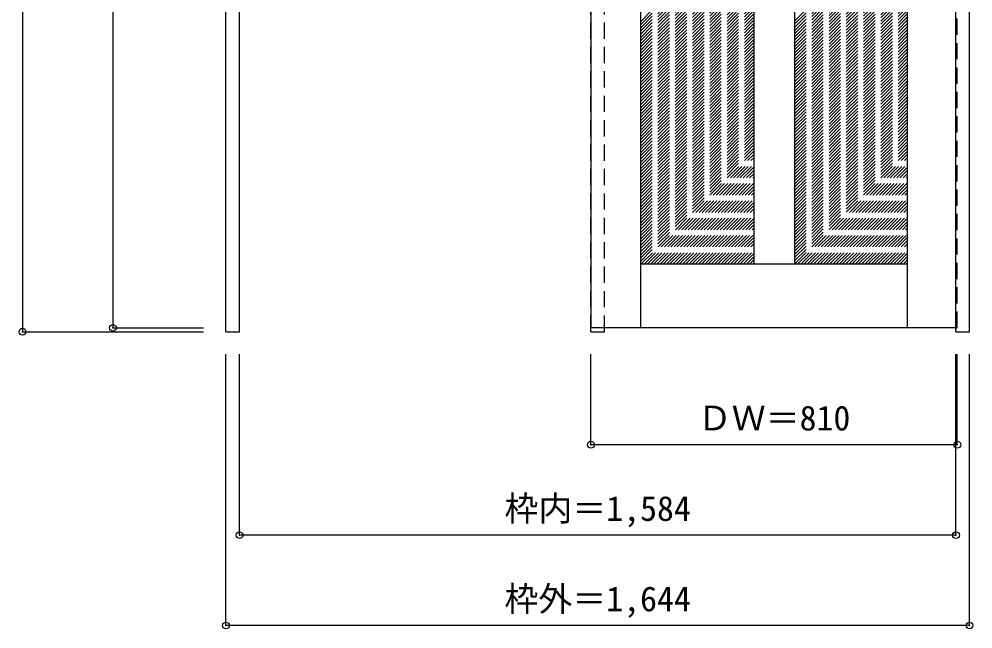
# Model space of a CAD drawing. Units: millimetres, scale not verified. Extents: x -1678 to 518, y -1586 to 1114.
# Drawn here: x -1591 to 518, y -1586 to -237 of the extents above; entities that cross this region are included whole.
import ezdxf
from ezdxf.enums import TextEntityAlignment as Align

# ---------------------------------------------------------------- set-up
doc = ezdxf.new("R2010")
doc.units = ezdxf.units.MM
doc.header["$LTSCALE"] = 30
doc.header["$PDMODE"] = 32
doc.header["$PDSIZE"] = 15
doc.linetypes.add('DASHED1', pattern=[1.8, 1.2, -0.6])
doc.layers.add('0-0', color=4, linetype='DASHED1')
doc.layers.add('0-1_寸法', color=7, linetype='Continuous')
doc.styles.add('ＭＳ ゴシック', font='')
doc.styles.get('ＭＳ ゴシック').set_extended_font_data('MS Gothic')

msp = doc.modelspace()

# ---------------------------------------------------------------- linework, layer by layer
at = {"layer": '0-0', "color": 3, "linetype": 'Continuous'}
for p, q in [((-1133.58, -928.29), (-1133.58, 1106.71)), ((510.42, -928.29), (510.42, 1106.71)), ((480.42, -928.29), (480.42, 1076.71)), ((-326.58, 1063.21), (-326.58, -919.79)), ((-216.58, -920.01), (-216.58, 1062.99)), ((373.42, -920.01), (373.42, 1062.99)), ((33.42, 927.99), (33.42, -779.01)), ((123.42, 927.99), (123.42, -779.01)), ((373.42, -779.01), (-216.58, -779.01)), ((480.42, -919.79), (-326.58, -919.79)), ((480.42, -928.29), (510.42, -928.29))]:
    msp.add_line(p, q, dxfattribs=at)
at = {"layer": '0-0'}
for p, q in [((-326.58, -928.29), (-326.58, 1076.71)), ((-296.58, -928.29), (-296.58, 1076.71)), ((-216.58, -241.82), (33.42, 8.18)), ((-216.58, -248.89), (33.42, 1.11)), ((123.42, -241.23), (373.42, 8.77)), ((123.42, -248.3), (373.42, 1.7)), ((-216.58, -255.96), (33.42, -5.96)), ((-216.58, -263.03), (33.42, -13.03)), ((-216.58, -270.1), (33.42, -20.1)), ((123.42, -255.37), (373.42, -5.37)), ((123.42, -262.44), (373.42, -12.44)), ((123.42, -269.51), (373.42, -19.51)), ((-216.58, -277.17), (33.42, -27.17)), ((-216.58, -284.25), (33.42, -34.25)), ((-216.58, -291.32), (33.42, -41.32)), ((123.42, -276.59), (373.42, -26.59)), ((123.42, -283.66), (373.42, -33.66)), ((123.42, -290.73), (373.42, -40.73)), ((-216.58, -298.39), (33.42, -48.39)), ((-216.58, -305.46), (33.42, -55.46)), ((-216.58, -312.53), (33.42, -62.53)), ((123.42, -297.8), (373.42, -47.8)), ((123.42, -304.87), (373.42, -54.87)), ((123.42, -311.94), (373.42, -61.94)), ((-216.58, -319.6), (33.42, -69.6)), ((-216.58, -326.67), (33.42, -76.67)), ((-216.58, -333.74), (33.42, -83.74)), ((123.42, -319.01), (373.42, -69.01)), ((123.42, -326.08), (373.42, -76.08)), ((123.42, -333.15), (373.42, -83.15)), ((-216.58, -340.81), (33.42, -90.81)), ((-216.58, -347.89), (33.42, -97.89)), ((-216.58, -354.96), (33.42, -104.96)), ((123.42, -340.23), (373.42, -90.23)), ((123.42, -347.3), (373.42, -97.3)), ((123.42, -354.37), (373.42, -104.37)), ((-216.58, -362.03), (33.42, -112.03)), ((-216.58, -369.1), (33.42, -119.1)), ((-216.58, -376.17), (33.42, -126.17)), ((123.42, -361.44), (373.42, -111.44)), ((123.42, -368.51), (373.42, -118.51)), ((123.42, -375.58), (373.42, -125.58)), ((-216.58, -383.24), (33.42, -133.24)), ((-216.58, -390.31), (33.42, -140.31)), ((-216.58, -397.38), (33.42, -147.38)), ((123.42, -382.65), (373.42, -132.65)), ((123.42, -389.72), (373.42, -139.72)), ((123.42, -396.79), (373.42, -146.79)), ((-216.58, -404.45), (33.42, -154.45)), ((-216.58, -411.52), (33.42, -161.52)), ((-216.58, -418.6), (33.42, -168.6)), ((123.42, -403.86), (373.42, -153.86)), ((123.42, -410.94), (373.42, -160.94)), ((123.42, -418.01), (373.42, -168.01)), ((-216.58, -425.67), (33.42, -175.67)), ((-216.58, -432.74), (33.42, -182.74)), ((-216.58, -439.81), (33.42, -189.81)), ((123.42, -425.08), (373.42, -175.08)), ((123.42, -432.15), (373.42, -182.15)), ((123.42, -439.22), (373.42, -189.22)), ((-216.58, -446.88), (33.42, -196.88)), ((-216.58, -453.95), (33.42, -203.95)), ((123.42, -446.29), (373.42, -196.29)), ((123.42, -453.36), (373.42, -203.36)), ((123.42, -460.43), (373.42, -210.43)), ((-216.58, -461.02), (33.42, -211.02)), ((-216.58, -468.09), (33.42, -218.09)), ((-216.58, -475.16), (33.42, -225.16)), ((123.42, -467.5), (373.42, -217.5)), ((123.42, -474.58), (373.42, -224.58)), ((123.42, -481.65), (373.42, -231.65)), ((-216.58, -482.24), (33.42, -232.24)), ((-216.58, -489.31), (33.42, -239.31)), ((-216.58, -496.38), (33.42, -246.38)), ((123.42, -488.72), (373.42, -238.72)), ((123.42, -495.79), (373.42, -245.79)), ((123.42, -502.86), (373.42, -252.86)), ((-216.58, -503.45), (33.42, -253.45)), ((-216.58, -510.52), (33.42, -260.52)), ((-216.58, -517.59), (33.42, -267.59)), ((123.42, -509.93), (373.42, -259.93)), ((123.42, -517), (373.42, -267)), ((123.42, -524.07), (373.42, -274.07)), ((-216.58, -524.66), (33.42, -274.66)), ((-216.58, -531.73), (33.42, -281.73)), ((-216.58, -538.8), (33.42, -288.8)), ((123.42, -531.14), (373.42, -281.14)), ((123.42, -538.22), (373.42, -288.22)), ((-216.58, -545.88), (33.42, -295.88)), ((-216.58, -552.95), (33.42, -302.95)), ((-216.58, -560.02), (33.42, -310.02)), ((123.42, -545.29), (373.42, -295.29)), ((123.42, -552.36), (373.42, -302.36)), ((123.42, -559.43), (373.42, -309.43)), ((-216.58, -567.09), (33.42, -317.09)), ((-216.58, -574.16), (33.42, -324.16)), ((-216.58, -581.23), (33.42, -331.23)), ((123.42, -566.5), (373.42, -316.5)), ((123.42, -573.57), (373.42, -323.57)), ((123.42, -580.64), (373.42, -330.64)), ((-216.58, -588.3), (33.42, -338.3)), ((-216.58, -595.37), (33.42, -345.37)), ((-216.58, -602.44), (33.42, -352.44)), ((123.42, -587.71), (373.42, -337.71)), ((123.42, -594.78), (373.42, -344.78)), ((123.42, -601.85), (373.42, -351.85)), ((-216.58, -609.51), (33.42, -359.51)), ((-216.58, -616.59), (33.42, -366.59)), ((-216.58, -623.66), (33.42, -373.66)), ((123.42, -608.93), (373.42, -358.93)), ((123.42, -616), (373.42, -366)), ((123.42, -623.07), (373.42, -373.07)), ((-216.58, -630.73), (33.42, -380.73)), ((-216.58, -637.8), (33.42, -387.8)), ((-216.58, -644.87), (33.42, -394.87)), ((123.42, -630.14), (373.42, -380.14)), ((123.42, -637.21), (373.42, -387.21)), ((123.42, -644.28), (373.42, -394.28)), ((-216.58, -651.94), (33.42, -401.94)), ((-216.58, -659.01), (33.42, -409.01)), ((-216.58, -666.08), (33.42, -416.08)), ((123.42, -651.35), (373.42, -401.35)), ((123.42, -658.42), (373.42, -408.42)), ((123.42, -665.49), (373.42, -415.49)), ((-216.58, -673.15), (33.42, -423.15)), ((-216.58, -680.23), (33.42, -430.23)), ((-216.58, -687.3), (33.42, -437.3)), ((123.42, -672.57), (373.42, -422.57)), ((123.42, -679.64), (373.42, -429.64)), ((123.42, -686.71), (373.42, -436.71)), ((-216.58, -694.37), (33.42, -444.37)), ((-216.58, -701.44), (33.42, -451.44)), ((-216.58, -708.51), (33.42, -458.51)), ((123.42, -693.78), (373.42, -443.78)), ((123.42, -700.85), (373.42, -450.85)), ((123.42, -707.92), (373.42, -457.92)), ((-216.58, -715.58), (33.42, -465.58)), ((-216.58, -722.65), (33.42, -472.65)), ((-216.58, -729.72), (33.42, -479.72)), ((123.42, -714.99), (373.42, -464.99)), ((123.42, -722.06), (373.42, -472.06)), ((123.42, -729.13), (373.42, -479.13)), ((-216.58, -736.79), (33.42, -486.79)), ((-216.58, -743.86), (33.42, -493.86)), ((-216.58, -750.94), (33.42, -500.94)), ((123.42, -736.21), (373.42, -486.21)), ((123.42, -743.28), (373.42, -493.28)), ((123.42, -750.35), (373.42, -500.35)), ((-216.58, -758.01), (33.42, -508.01)), ((-216.58, -765.08), (33.42, -515.08)), ((-216.58, -772.15), (33.42, -522.15)), ((123.42, -757.42), (373.42, -507.42)), ((123.42, -764.49), (373.42, -514.49)), ((123.42, -771.56), (373.42, -521.56)), ((-216.37, -779.01), (33.42, -529.22)), ((-209.3, -779.01), (33.42, -536.29)), ((-202.23, -779.01), (33.42, -543.36)), ((123.42, -778.63), (373.42, -528.63)), ((130.11, -779.01), (373.42, -535.7)), ((137.18, -779.01), (373.42, -542.77)), ((-195.16, -779.01), (33.42, -550.43)), ((-188.09, -779.01), (33.42, -557.5)), ((-181.01, -779.01), (33.42, -564.58)), ((144.25, -779.01), (373.42, -549.84)), ((151.33, -779.01), (373.42, -556.92)), ((158.4, -779.01), (373.42, -563.99)), ((-173.94, -779.01), (33.42, -571.65)), ((-166.87, -779.01), (33.42, -578.72)), ((-159.8, -779.01), (33.42, -585.79)), ((165.47, -779.01), (373.42, -571.06)), ((172.54, -779.01), (373.42, -578.13)), ((179.61, -779.01), (373.42, -585.2)), ((-152.73, -779.01), (33.42, -592.86)), ((-145.66, -779.01), (33.42, -599.93)), ((-138.59, -779.01), (33.42, -607)), ((186.68, -779.01), (373.42, -592.27)), ((193.75, -779.01), (373.42, -599.34)), ((200.82, -779.01), (373.42, -606.41)), ((-131.52, -779.01), (33.42, -614.07)), ((-124.45, -779.01), (33.42, -621.14)), ((-117.37, -779.01), (33.42, -628.22)), ((207.89, -779.01), (373.42, -613.48)), ((214.97, -779.01), (373.42, -620.56)), ((222.04, -779.01), (373.42, -627.63)), ((-110.3, -779.01), (33.42, -635.29)), ((-103.23, -779.01), (33.42, -642.36)), ((-96.16, -779.01), (33.42, -649.43)), ((229.11, -779.01), (373.42, -634.7)), ((236.18, -779.01), (373.42, -641.77)), ((243.25, -779.01), (373.42, -648.84)), ((-89.09, -779.01), (33.42, -656.5)), ((-82.02, -779.01), (33.42, -663.57)), ((-74.95, -779.01), (33.42, -670.64)), ((250.32, -779.01), (373.42, -655.91)), ((257.39, -779.01), (373.42, -662.98)), ((264.46, -779.01), (373.42, -670.05)), ((-67.88, -779.01), (33.42, -677.71)), ((-60.81, -779.01), (33.42, -684.78)), ((-53.74, -779.01), (33.42, -691.85)), ((271.53, -779.01), (373.42, -677.12)), ((278.6, -779.01), (373.42, -684.2)), ((285.68, -779.01), (373.42, -691.27)), ((-46.66, -779.01), (33.42, -698.93)), ((-39.59, -779.01), (33.42, -706)), ((-32.52, -779.01), (33.42, -713.07)), ((292.75, -779.01), (373.42, -698.34)), ((299.82, -779.01), (373.42, -705.41)), ((306.89, -779.01), (373.42, -712.48)), ((-25.45, -779.01), (33.42, -720.14)), ((-18.38, -779.01), (33.42, -727.21)), ((-11.31, -779.01), (33.42, -734.28)), ((313.96, -779.01), (373.42, -719.55)), ((321.03, -779.01), (373.42, -726.62)), ((328.1, -779.01), (373.42, -733.69)), ((-4.24, -779.01), (33.42, -741.35)), ((2.83, -779.01), (33.42, -748.42)), ((9.9, -779.01), (33.42, -755.49)), ((335.17, -779.01), (373.42, -740.76)), ((342.24, -779.01), (373.42, -747.83)), ((349.32, -779.01), (373.42, -754.91)), ((16.98, -779.01), (33.42, -762.57)), ((24.05, -779.01), (33.42, -769.64)), ((31.12, -779.01), (33.42, -776.71)), ((356.39, -779.01), (373.42, -761.98)), ((363.46, -779.01), (373.42, -769.05)), ((370.53, -779.01), (373.42, -776.12)), ((-326.58, -928.29), (-296.58, -928.29))]:
    msp.add_line(p, q, dxfattribs=at)
at = {"layer": '0-0', "color": 3, "linetype": 'Continuous'}
msp.add_lwpolyline([(-1133.58, -928.29), (-1103.58, -928.29), (-1103.58, 1076.71)], dxfattribs=at)
at = {"layer": '0-0'}
msp.add_lwpolyline([(480.42, -919.79), (483.42, -919.79), (483.42, 1063.21)], dxfattribs=at)
at = {"layer": '0-1_寸法', "color": 4}
for p, q in [((-1583.58, 1106.71), (-1583.58, -928.29)), ((-1383.58, 1063.21), (-1383.58, -919.79)), ((-1383.58, -919.79), (-1183.58, -919.79)), ((-1583.58, -928.29), (-1183.58, -928.29)), ((-326.58, -1178.29), (-326.58, -978.29)), ((480.42, -1378.29), (480.42, -978.29)), ((483.42, -1178.29), (483.42, -978.29)), ((510.42, -1578.29), (510.42, -978.29)), ((483.42, -1178.29), (-326.58, -1178.29))]:
    msp.add_line(p, q, dxfattribs=at)
for points in [[(510.42, -1578.29), (-1133.58, -1578.29), (-1133.58, -978.29)], [(480.42, -1378.29), (-1103.58, -1378.29), (-1103.58, -978.29)]]:
    msp.add_lwpolyline(points, dxfattribs=at)
at = {"layer": '0-1_寸法'}
for p in [(-1583.58, -928.29), (-1383.58, -919.79), (-326.58, -1178.29), (483.42, -1178.29), (-1103.58, -1378.29), (480.42, -1378.29), (-1133.58, -1578.29), (510.42, -1578.29)]:
    msp.add_point(p, dxfattribs=at)

# ---------------------------------------------------------------- texts
at = {"layer": '0-1_寸法', "style": 'ＭＳ ゴシック'}
for s, p in [('ＤＷ＝810', (-90.33, -1163.29)), ('枠内＝1,584', (-517.83, -1363.29)), ('枠外＝1,644', (-517.83, -1563.29))]:
    msp.add_text(s, height=54.99, dxfattribs=at).set_placement(p, align=Align.BOTTOM_LEFT)

doc.saveas('drawing.dxf')
